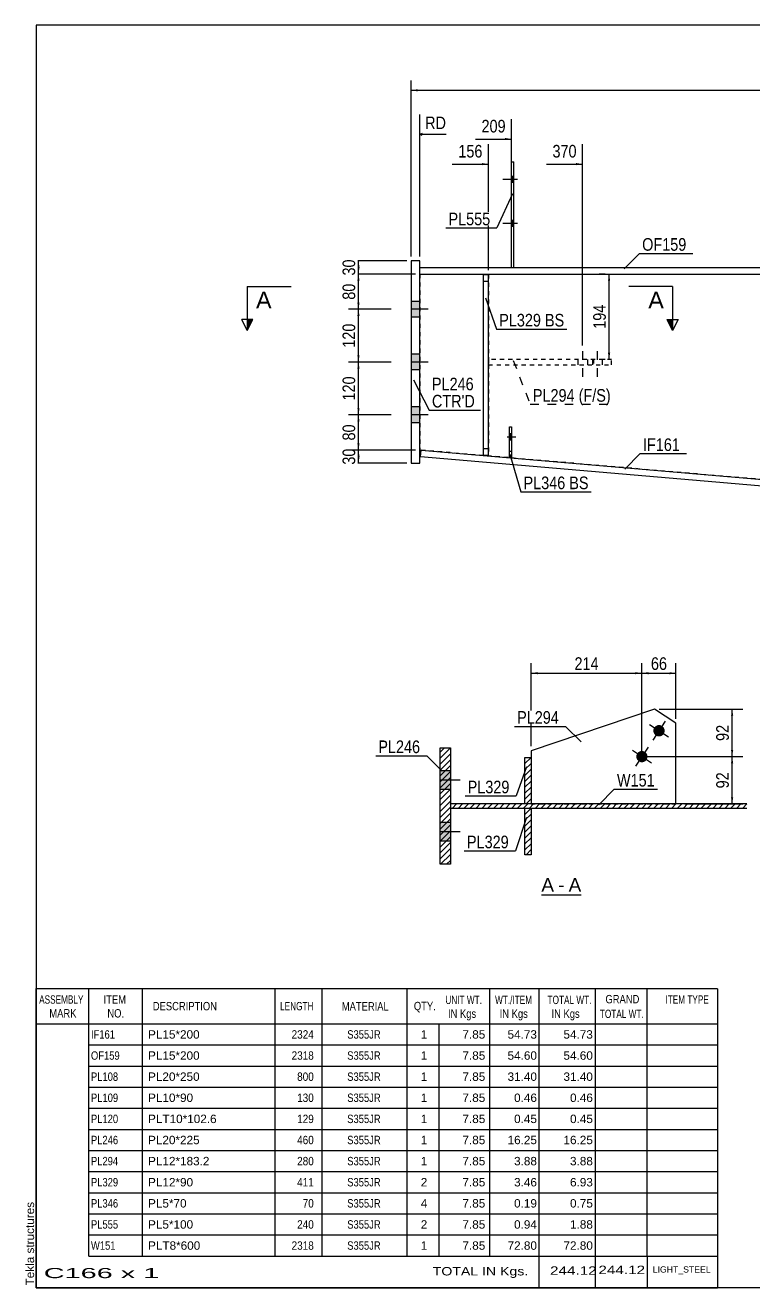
# Model space of a CAD drawing. Header units: millimetres. Extents: x -206 to 207, y -170 to 117.
# Drawn here: x -205.6 to -40, y -170.5 to 116.6 of the extents above; entities that cross this region are included whole.
import ezdxf

# ---------------------------------------------------------------- set-up
doc = ezdxf.new("R2010")
doc.units = ezdxf.units.MM
doc.linetypes.add('DXK_LINE_DOT1', pattern=[1.8814, 0.9407, -0.9407])
doc.linetypes.add('DXK_LINE_DOT2', pattern=[3.9198, 1.9599, -1.9599])
doc.styles.add('Arial', font='ARIAL.TTF', dxfattribs={"height": 0.2})
doc.styles.add('Arial Narrow', font='ARIALN.TTF', dxfattribs={"height": 0.2})

# ---------------------------------------------------------------- blocks, each defined once
blk = doc.blocks.new('Unknown-622305044-1209')
at = {"color": 5, "linetype": 'Continuous'}
for p, q in [((206.87, 116.57), (-203.13, 116.57)), ((-203.13, 116.57), (-203.13, -170.43)), ((206.87, -170.43), (206.87, 116.57)), ((-203.13, -170.43), (206.87, -170.43))]:
    blk.add_line(p, q, dxfattribs=at)
at = {"color": 174, "linetype": 'Continuous', "style": 'Arial'}
blk.add_text('Tekla structures', height=1.9102, rotation=90, dxfattribs=at).set_placement((-203.63, -169.93))
blk = doc.blocks.new('Unknown-622305044-12 - 1449')
at = {"color": 7, "linetype": 'Continuous'}
blk.add_line((-88.29, -81.13), (-79.26, -81.13), dxfattribs=at)
at = {"color": 0, "linetype": 'Continuous'}
blk.add_wipeout([(-85.45, -80.38), (-85.45, -77.18), (-88.29, -77.18), (-88.29, -80.38)], dxfattribs=at)
blk.add_wipeout([(-83.06, -80.38), (-83.06, -77.18), (-84.49, -77.18), (-84.49, -80.38)], dxfattribs=at)
at = {"color": 96, "linetype": 'Continuous', "style": 'Arial'}
blk.add_text('A', height=3.06, dxfattribs=at).set_placement((-88.29, -80.38))
at = {"color": 0, "linetype": 'Continuous'}
blk.add_wipeout([(-79.26, -80.38), (-79.26, -77.18), (-82.1, -77.18), (-82.1, -80.38)], dxfattribs=at)
at = {"color": 96, "linetype": 'Continuous', "style": 'Arial'}
for s, p in [('A', (-82.1, -80.38)), ('-', (-84.49, -80.38))]:
    blk.add_text(s, height=3.06, dxfattribs=at).set_placement(p)
blk = doc.blocks.new('Bolt-622305044-1621 - 1602')
at = {"color": 3, "linetype": 'DXK_LINE_DOT2'}
for p, q in [((-80.02, 40.6), (-80.02, 39.4)), ((-78.92, 42.5), (-78.92, 35.7)), ((-77.82, 40.6), (-77.82, 39.4)), ((-76.71, 40.6), (-76.71, 39.4)), ((-75.61, 42.5), (-75.61, 35.7)), ((-74.51, 40.6), (-74.51, 39.4))]:
    blk.add_line(p, q, dxfattribs=at)
blk = doc.blocks.new('Bolt-622305044-1623 - 1602')
at = {"linetype": 'Continuous'}
for points in [[(-117.92, 53.8), (-117.92, 50.2), (-115.92, 50.2), (-115.92, 53.8)], [(-117.92, 53.8), (-117.92, 50.2), (-115.92, 50.2), (-115.92, 53.8)], [(-117.92, 41.8), (-117.92, 38.2), (-115.92, 38.2), (-115.92, 41.8)], [(-117.92, 41.8), (-117.92, 38.2), (-115.92, 38.2), (-115.92, 41.8)], [(-117.92, 29.8), (-117.92, 26.2), (-115.92, 26.2), (-115.92, 29.8)], [(-117.92, 29.8), (-117.92, 26.2), (-115.92, 26.2), (-115.92, 29.8)]]:
    blk.add_hatch(color=3, dxfattribs=at).paths.add_polyline_path(points)
at = {"color": 3, "linetype": 'Continuous'}
for p, q in [((-115.92, 53.8), (-117.92, 53.8)), ((-115.92, 53.8), (-117.92, 53.8)), ((-114.02, 52), (-117.92, 52)), ((-114.02, 52), (-117.92, 52)), ((-115.92, 50.2), (-117.92, 50.2)), ((-115.92, 50.2), (-117.92, 50.2)), ((-115.92, 41.8), (-117.92, 41.8)), ((-115.92, 41.8), (-117.92, 41.8)), ((-114.02, 40), (-117.92, 40)), ((-114.02, 40), (-117.92, 40)), ((-115.92, 38.2), (-117.92, 38.2)), ((-115.92, 38.2), (-117.92, 38.2)), ((-115.92, 29.8), (-117.92, 29.8)), ((-115.92, 29.8), (-117.92, 29.8)), ((-114.02, 28), (-117.92, 28)), ((-114.02, 28), (-117.92, 28)), ((-115.92, 26.2), (-117.92, 26.2)), ((-115.92, 26.2), (-117.92, 26.2))]:
    blk.add_line(p, q, dxfattribs=at)
blk = doc.blocks.new('Part-622305044-1629 - 1602')
at = {"color": 7, "linetype": 'DXK_LINE_DOT1'}
for p, q in [((-115.92, 60), (115.92, 60)), ((-115.92, 60), (-115.92, 20)), ((115.92, 60), (115.92, 0)), ((115.92, 0), (-115.62, 19.97))]:
    blk.add_line(p, q, dxfattribs=at)
at = {"color": 2, "linetype": 'Continuous'}
blk.add_line((-115.92, 20), (-115.62, 19.97), dxfattribs=at)
blk = doc.blocks.new('Part-622305044-1695 - 1602')
at = {"color": 7, "linetype": 'DXK_LINE_DOT1'}
for p, q in [((-72.33, 40.6), (-100.32, 40.6)), ((-100.32, 40.6), (-100.32, 39.4)), ((-76.46, 40.6), (-76.46, 39.4)), ((-72.33, 39.4), (-72.33, 40.6)), ((-100.32, 39.4), (-72.33, 39.4))]:
    blk.add_line(p, q, dxfattribs=at)
blk = doc.blocks.new('Part-622305044-1717 - 1602')
at = {"color": 7, "linetype": 'DXK_LINE_DOT1'}
for p, q in [((-101.52, 59.9), (-101.52, 18.81)), ((-100.32, 59.9), (-101.52, 59.9)), ((-101.52, 58.4), (-100.32, 58.4)), ((-100.32, 59.9), (-100.32, 40.6)), ((-100.32, 39.4), (-100.32, 18.81)), ((-101.52, 20.31), (-100.32, 20.31)), ((-101.52, 18.81), (-100.32, 18.81))]:
    blk.add_line(p, q, dxfattribs=at)
blk = doc.blocks.new('Part-622305044-1739 - 1602')
at = {"color": 2, "linetype": 'Continuous'}
for p, q in [((-101.52, 59.9), (-101.52, 18.81)), ((-101.52, 59.9), (-100.32, 59.9)), ((-100.32, 18.81), (-100.32, 59.9)), ((-101.52, 18.81), (-100.32, 18.81))]:
    blk.add_line(p, q, dxfattribs=at)
blk = doc.blocks.new('Part-622305044-1797 - 1602')
at = {"color": 2, "linetype": 'Continuous'}
for p, q in [((-115.92, 63), (-117.92, 63)), ((-117.92, 63), (-117.92, 17)), ((-115.92, 17), (-115.92, 63)), ((-117.92, 17), (-115.92, 17))]:
    blk.add_line(p, q, dxfattribs=at)
blk = doc.blocks.new('Part-622305044-1889 - 1602')
at = {"color": 2, "linetype": 'Continuous'}
for p, q in [((-115.75, 18.48), (-115.62, 19.97)), ((115.79, -1.49), (-115.75, 18.48)), ((-115.62, 19.97), (115.92, 0)), ((115.92, 0), (115.79, -1.49))]:
    blk.add_line(p, q, dxfattribs=at)
blk = doc.blocks.new('Part-622305044-1894 - 1602')
at = {"color": 2, "linetype": 'Continuous'}
for p, q in [((-115.92, 61.5), (115.92, 61.5)), ((-115.92, 60), (115.92, 60))]:
    blk.add_line(p, q, dxfattribs=at)
at = {"color": 7, "linetype": 'DXK_LINE_DOT1'}
for p, q in [((-115.92, 60), (-115.92, 61.5)), ((115.92, 60), (115.92, 61.5))]:
    blk.add_line(p, q, dxfattribs=at)
blk = doc.blocks.new('Part-622305044-2997 - 1602')
at = {"color": 2, "linetype": 'Continuous'}
for p, q in [((-95.06, 61.5), (-95.06, 85.5)), ((-95.06, 85.5), (-94.56, 85.5)), ((-94.56, 61.5), (-94.56, 85.5))]:
    blk.add_line(p, q, dxfattribs=at)
at = {"color": 7, "linetype": 'DXK_LINE_DOT1'}
blk.add_line((-95.06, 61.5), (-94.56, 61.5), dxfattribs=at)
blk = doc.blocks.new('Part-622305044-2998 - 1602')
at = {"color": 7, "linetype": 'DXK_LINE_DOT1'}
for p, q in [((-95.56, 18.25), (-95.56, 25.25)), ((-95.56, 25.25), (-95.06, 25.25)), ((-95.06, 25.25), (-95.06, 18.25)), ((-95.56, 19.75), (-95.06, 19.75)), ((-95.06, 18.25), (-95.56, 18.25))]:
    blk.add_line(p, q, dxfattribs=at)
blk = doc.blocks.new('Part-622305044-3001 - 1602')
at = {"color": 2, "linetype": 'Continuous'}
for p, q in [((-95.56, 18.25), (-95.56, 25.25)), ((-95.56, 25.25), (-95.06, 25.25)), ((-95.06, 25.25), (-95.06, 18.25)), ((-95.06, 18.25), (-95.56, 18.25))]:
    blk.add_line(p, q, dxfattribs=at)
blk = doc.blocks.new('Bolt-622305044-3011 - 1602')
at = {"linetype": 'Continuous'}
for points in [[(-94.56, 80.8), (-94.56, 82.2), (-95.06, 82.2), (-95.06, 80.8)], [(-94.56, 80.8), (-94.56, 82.2), (-95.06, 82.2), (-95.06, 80.8)], [(-94.56, 70.8), (-94.56, 72.2), (-95.06, 72.2), (-95.06, 70.8)], [(-94.56, 70.8), (-94.56, 72.2), (-95.06, 72.2), (-95.06, 70.8)]]:
    blk.add_hatch(color=3, dxfattribs=at).paths.add_polyline_path(points)
at = {"color": 3, "linetype": 'Continuous'}
for p, q in [((-93.76, 81.5), (-97.06, 81.5)), ((-93.76, 81.5), (-97.06, 81.5)), ((-94.56, 82.2), (-95.06, 82.2)), ((-94.56, 82.2), (-95.06, 82.2)), ((-94.56, 80.8), (-95.06, 80.8)), ((-94.56, 80.8), (-95.06, 80.8)), ((-94.56, 72.2), (-95.06, 72.2)), ((-94.56, 72.2), (-95.06, 72.2)), ((-93.76, 71.5), (-97.06, 71.5)), ((-93.76, 71.5), (-97.06, 71.5)), ((-94.56, 70.8), (-95.06, 70.8)), ((-94.56, 70.8), (-95.06, 70.8))]:
    blk.add_line(p, q, dxfattribs=at)
blk = doc.blocks.new('Bolt-622305044-3012 - 1602')
at = {"color": 3, "linetype": 'DXK_LINE_DOT2'}
for p, q in [((-95.06, 23.65), (-95.56, 23.65)), ((-94.11, 22.95), (-97.41, 22.95)), ((-95.06, 22.25), (-95.56, 22.25))]:
    blk.add_line(p, q, dxfattribs=at)
blk = doc.blocks.new('Bolt-622305044-3015 - 1602')
at = {"linetype": 'Continuous'}
blk.add_hatch(color=3, dxfattribs=at).paths.add_polyline_path([(-95.06, 22.25), (-95.06, 23.65), (-95.56, 23.65), (-95.56, 22.25)])
at = {"color": 3, "linetype": 'Continuous'}
for p, q in [((-95.06, 23.65), (-95.56, 23.65)), ((-94.26, 22.95), (-95.56, 22.95)), ((-95.06, 22.25), (-95.56, 22.25))]:
    blk.add_line(p, q, dxfattribs=at)
blk = doc.blocks.new('Part-622305044-1477 - 1449')
at = {"linetype": 'Continuous'}
h = blk.add_hatch(dxfattribs=at)
h.set_pattern_fill('', scale=0.3, style=0, pattern_type=0)
h.set_pattern_definition([(45, (-108.9806, -47.7091), (-0.67352, 0.67352), [])])
h.paths.add_polyline_path([(-108.98, -74.18), (-108.98, -47.71), (-111.33, -47.71), (-111.33, -74.18)])
at = {"color": 2, "linetype": 'Continuous'}
for p, q in [((-111.33, -74.18), (-111.33, -47.71)), ((-111.33, -47.71), (-108.98, -47.71)), ((-108.98, -47.71), (-108.98, -74.18)), ((-108.98, -74.18), (-111.33, -74.18))]:
    blk.add_line(p, q, dxfattribs=at)
blk = doc.blocks.new('Bolt-622305044-1504 - 1449')
at = {"linetype": 'Continuous'}
for points in [[(-60.48, -44.53, -1), (-62.64, -43.1, -1)], [(-64.37, -50.41, -1), (-66.53, -48.99, -1)]]:
    blk.add_hatch(color=3, dxfattribs=at).paths.add_polyline_path(points)
at = {"color": 3, "linetype": 'Continuous'}
for p, q in [((-63.72, -42.39), (-59.4, -45.24)), ((-60.13, -41.65), (-62.99, -45.97)), ((-67.61, -48.27), (-63.29, -51.13)), ((-64.03, -47.54), (-66.88, -51.86))]:
    blk.add_line(p, q, dxfattribs=at)
blk = doc.blocks.new('Part-622305044-1500 - 1449')
at = {"linetype": 'Continuous'}
h = blk.add_hatch(dxfattribs=at)
h.set_pattern_fill('', scale=0.3, style=0, pattern_type=0)
h.set_pattern_definition([(45, (-90.6276, -61.415), (-0.67352, 0.67352), [])])
h.paths.add_polyline_path([(-90.63, -72), (-90.63, -61.41), (-92.04, -61.41), (-92.04, -72)])
at = {"color": 2, "linetype": 'Continuous'}
for p, q in [((-92.04, -72), (-92.04, -61.41)), ((-92.04, -61.41), (-90.63, -61.41)), ((-90.63, -61.41), (-90.63, -72)), ((-90.63, -72), (-92.04, -72))]:
    blk.add_line(p, q, dxfattribs=at)
blk = doc.blocks.new('Bolt-622305044-1506 - 1449')
at = {"linetype": 'Continuous'}
for points in [[(-111.33, -52.94), (-111.33, -57.18), (-108.98, -57.18), (-108.98, -52.94)], [(-111.33, -64.71), (-111.33, -68.94), (-108.98, -68.94), (-108.98, -64.71)]]:
    blk.add_hatch(color=3, dxfattribs=at).paths.add_polyline_path(points)
at = {"color": 3, "linetype": 'Continuous'}
for p, q in [((-108.98, -52.94), (-111.33, -52.94)), ((-106.75, -55.06), (-111.33, -55.06)), ((-108.98, -57.18), (-111.33, -57.18)), ((-108.98, -64.71), (-111.33, -64.71)), ((-106.75, -66.83), (-111.33, -66.83)), ((-108.98, -68.94), (-111.33, -68.94))]:
    blk.add_line(p, q, dxfattribs=at)
blk = doc.blocks.new('Part-622305044-1523 - 1449')
at = {"linetype": 'Continuous'}
h = blk.add_hatch(dxfattribs=at)
h.set_pattern_fill('', scale=0.3, style=0, pattern_type=0)
h.set_pattern_definition([(45, (-41.581, -60.4738), (-0.673519, 0.673519), [])])
h.paths.add_polyline_path([(-41.58, -61.41), (-41.58, -60.47), (-108.98, -60.47), (-108.98, -61.41)])
at = {"color": 2, "linetype": 'Continuous'}
for p, q in [((-41.58, -60.47), (-108.98, -60.47)), ((-108.98, -60.47), (-108.98, -61.41)), ((-108.98, -61.41), (-41.58, -61.41))]:
    blk.add_line(p, q, dxfattribs=at)
blk = doc.blocks.new('Part-622305044-1547 - 1449')
at = {"color": 2, "linetype": 'Continuous'}
for p, q in [((-62.56, -38.92), (-90.63, -48.36)), ((-57.7, -42.13), (-62.56, -38.92)), ((-57.7, -60.47), (-57.7, -42.13)), ((-90.63, -48.36), (-90.63, -49.89))]:
    blk.add_line(p, q, dxfattribs=at)
at = {"color": 7, "linetype": 'DXK_LINE_DOT1'}
for p, q in [((-90.63, -49.89), (-90.63, -60.47)), ((-90.63, -60.47), (-57.7, -60.47))]:
    blk.add_line(p, q, dxfattribs=at)
blk = doc.blocks.new('Part-622305044-1552 - 1449')
at = {"linetype": 'Continuous'}
h = blk.add_hatch(dxfattribs=at)
h.set_pattern_fill('', scale=0.3, style=0, pattern_type=0)
h.set_pattern_definition([(45, (-90.6276, -49.8855), (-0.67352, 0.67352), [])])
h.paths.add_polyline_path([(-90.63, -60.47), (-90.63, -49.89), (-92.04, -49.89), (-92.04, -60.47)])
at = {"color": 2, "linetype": 'Continuous'}
for p, q in [((-92.04, -60.47), (-92.04, -49.89)), ((-92.04, -49.89), (-90.63, -49.89)), ((-90.63, -49.89), (-90.63, -60.47)), ((-90.63, -60.47), (-92.04, -60.47))]:
    blk.add_line(p, q, dxfattribs=at)
blk = doc.blocks.new('StraightDimension-622305044-1990 - 1602')
at = {"linetype": 'Continuous'}
for points in [[(-130.14, 58.5), (-129.89, 60), (-129.64, 58.5)], [(-129.64, 53.5), (-129.89, 52), (-130.14, 53.5)]]:
    blk.add_hatch(color=7, dxfattribs=at).paths.add_polyline_path(points)
at = {"color": 7, "linetype": 'Continuous'}
for p, q in [((-116.92, 60), (-132.14, 60)), ((-129.89, 52), (-129.89, 60)), ((-122.42, 52), (-132.14, 52))]:
    blk.add_line(p, q, dxfattribs=at)
at = {"color": 0}
blk.add_wipeout([(-130.04, 58.43), (-134.24, 58.43), (-134.24, 53.57), (-130.04, 53.57)], dxfattribs=at)
at = {"color": 3, "style": 'Arial Narrow'}
blk.add_text('80', height=2.863, rotation=90.0002, dxfattribs=at).set_placement((-130.64, 54.17))
blk = doc.blocks.new('StraightDimension-622305044-2840 - 1602')
at = {"linetype": 'Continuous'}
for points in [[(-130.14, 38.5), (-129.89, 40), (-129.64, 38.5)], [(-129.64, 29.5), (-129.89, 28), (-130.14, 29.5)]]:
    blk.add_hatch(color=7, dxfattribs=at).paths.add_polyline_path(points)
at = {"color": 7, "linetype": 'Continuous'}
for p, q in [((-122.42, 40), (-132.14, 40)), ((-129.89, 28), (-129.89, 40)), ((-122.42, 28), (-132.14, 28))]:
    blk.add_line(p, q, dxfattribs=at)
at = {"color": 0}
blk.add_wipeout([(-130.04, 37.34), (-134.24, 37.34), (-134.24, 30.66), (-130.04, 30.66)], dxfattribs=at)
at = {"color": 3, "style": 'Arial Narrow'}
blk.add_text('120', height=2.863, rotation=90.0002, dxfattribs=at).set_placement((-130.64, 31.26))
blk = doc.blocks.new('StraightDimension-622305044-2842 - 1602')
at = {"linetype": 'Continuous'}
for points in [[(-130.14, 50.5), (-129.89, 52), (-129.64, 50.5)], [(-129.64, 41.5), (-129.89, 40), (-130.14, 41.5)]]:
    blk.add_hatch(color=7, dxfattribs=at).paths.add_polyline_path(points)
at = {"color": 7, "linetype": 'Continuous'}
for p, q in [((-122.42, 52), (-132.14, 52)), ((-129.89, 40), (-129.89, 52)), ((-122.42, 40), (-132.14, 40))]:
    blk.add_line(p, q, dxfattribs=at)
at = {"color": 0}
blk.add_wipeout([(-130.04, 49.34), (-134.24, 49.34), (-134.24, 42.66), (-130.04, 42.66)], dxfattribs=at)
at = {"color": 3, "style": 'Arial Narrow'}
blk.add_text('120', height=2.863, rotation=90.0002, dxfattribs=at).set_placement((-130.64, 43.26))
blk = doc.blocks.new('StraightDimension-622305044-2008 - 1602')
at = {"linetype": 'Continuous'}
for points in [[(-130.14, 18.5), (-129.89, 20), (-129.64, 18.5)], [(-129.64, 18.5), (-129.89, 17), (-130.14, 18.5)]]:
    blk.add_hatch(color=7, dxfattribs=at).paths.add_polyline_path(points)
at = {"color": 7, "linetype": 'Continuous'}
for p, q in [((-116.92, 20), (-132.14, 20)), ((-129.89, 17), (-129.89, 20)), ((-118.92, 17), (-132.14, 17))]:
    blk.add_line(p, q, dxfattribs=at)
at = {"color": 0}
blk.add_wipeout([(-130.04, 20.93), (-134.24, 20.93), (-134.24, 16.07), (-130.04, 16.07)], dxfattribs=at)
at = {"color": 3, "style": 'Arial Narrow'}
blk.add_text('30', height=2.863, rotation=90.0002, dxfattribs=at).set_placement((-130.64, 16.67))
blk = doc.blocks.new('StraightDimension-622305044-1901 - 1602')
at = {"linetype": 'Continuous'}
for points in [[(-73.16, 58.5), (-72.91, 60), (-72.66, 58.5)], [(-72.66, 42.1), (-72.91, 40.6), (-73.16, 42.1)]]:
    blk.add_hatch(color=7, dxfattribs=at).paths.add_polyline_path(points)
at = {"color": 7, "linetype": 'Continuous'}
for p, q in [((-73.81, 60), (-75.16, 60)), ((-72.91, 40.6), (-72.91, 60)), ((-73.81, 40.6), (-75.16, 40.6))]:
    blk.add_line(p, q, dxfattribs=at)
at = {"color": 0}
blk.add_wipeout([(-73.06, 53.64), (-77.26, 53.64), (-77.26, 46.96), (-73.06, 46.96)], dxfattribs=at)
at = {"color": 3, "style": 'Arial Narrow'}
blk.add_text('194', height=2.863, rotation=90.0002, dxfattribs=at).set_placement((-73.66, 47.56))
blk = doc.blocks.new('StraightDimension-622305044-1999 - 1602')
at = {"linetype": 'Continuous'}
for points in [[(-130.14, 26.5), (-129.89, 28), (-129.64, 26.5)], [(-129.64, 21.5), (-129.89, 20), (-130.14, 21.5)]]:
    blk.add_hatch(color=7, dxfattribs=at).paths.add_polyline_path(points)
at = {"color": 7, "linetype": 'Continuous'}
for p, q in [((-122.42, 28), (-132.14, 28)), ((-129.89, 20), (-129.89, 28)), ((-116.92, 20), (-132.14, 20))]:
    blk.add_line(p, q, dxfattribs=at)
at = {"color": 0}
blk.add_wipeout([(-130.04, 26.43), (-134.24, 26.43), (-134.24, 21.57), (-130.04, 21.57)], dxfattribs=at)
at = {"color": 3, "style": 'Arial Narrow'}
blk.add_text('80', height=2.863, rotation=90.0002, dxfattribs=at).set_placement((-130.64, 22.17))
blk = doc.blocks.new('StraightDimension-622305044-1980 - 1602')
at = {"linetype": 'Continuous'}
for points in [[(-130.14, 61.5), (-129.89, 63), (-129.64, 61.5)], [(-129.64, 61.5), (-129.89, 60), (-130.14, 61.5)]]:
    blk.add_hatch(color=7, dxfattribs=at).paths.add_polyline_path(points)
at = {"color": 7, "linetype": 'Continuous'}
for p, q in [((-118.92, 63), (-132.14, 63)), ((-129.89, 60), (-129.89, 63)), ((-116.92, 60), (-132.14, 60))]:
    blk.add_line(p, q, dxfattribs=at)
at = {"color": 0}
blk.add_wipeout([(-130.04, 63.93), (-134.24, 63.93), (-134.24, 59.07), (-130.04, 59.07)], dxfattribs=at)
at = {"color": 3, "style": 'Arial Narrow'}
blk.add_text('30', height=2.863, rotation=90.0002, dxfattribs=at).set_placement((-130.64, 59.67))
blk = doc.blocks.new('StraightDimension-622305044-1971 - 1602')
at = {"linetype": 'Continuous'}
for points in [[(-116.42, 101.53), (-117.92, 101.78), (-116.42, 102.03)], [(116.42, 102.03), (117.92, 101.78), (116.42, 101.53)]]:
    blk.add_hatch(color=7, dxfattribs=at).paths.add_polyline_path(points)
at = {"color": 7, "linetype": 'Continuous'}
for p, q in [((-117.92, 64), (-117.92, 104.03)), ((117.92, 71), (117.92, 104.03)), ((-117.92, 101.78), (117.92, 101.78))]:
    blk.add_line(p, q, dxfattribs=at)
at = {"color": 0}
blk.add_wipeout([(4.26, 101.93), (4.26, 106.13), (-4.26, 106.13), (-4.26, 101.93)], dxfattribs=at)
at = {"color": 3, "style": 'Arial Narrow'}
blk.add_text('2358', height=2.863, dxfattribs=at).set_placement((-3.66, 102.53))
blk = doc.blocks.new('StraightDimension-622305044-3576 - 1602')
at = {"linetype": 'Continuous'}
blk.add_hatch(color=7, dxfattribs=at).paths.add_polyline_path([(-80.42, 85.25), (-78.92, 85), (-80.42, 84.75)])
at = {"color": 7, "linetype": 'Continuous'}
for p, q in [((-78.92, 43.75), (-78.92, 89.5)), ((-87.15, 85), (-78.92, 85))]:
    blk.add_line(p, q, dxfattribs=at)
at = {"color": 0}
blk.add_wipeout([(-79.69, 85.9), (-79.69, 90.1), (-86.38, 90.1), (-86.38, 85.9)], dxfattribs=at)
at = {"color": 3, "style": 'Arial Narrow'}
blk.add_text('370', height=2.863, dxfattribs=at).set_placement((-85.78, 86.5))
blk = doc.blocks.new('StraightDimension-622305044-3577 - 1602')
at = {"linetype": 'Continuous'}
blk.add_hatch(color=7, dxfattribs=at).paths.add_polyline_path([(-96.56, 90.95), (-95.06, 90.7), (-96.56, 90.45)])
at = {"color": 7, "linetype": 'Continuous'}
for p, q in [((-95.06, 69.77), (-95.06, 95.2)), ((-103.29, 90.7), (-95.06, 90.7))]:
    blk.add_line(p, q, dxfattribs=at)
at = {"color": 0}
blk.add_wipeout([(-95.83, 91.6), (-95.83, 95.8), (-102.51, 95.8), (-102.51, 91.6)], dxfattribs=at)
at = {"color": 3, "style": 'Arial Narrow'}
blk.add_text('209', height=2.863, dxfattribs=at).set_placement((-101.91, 92.2))
blk = doc.blocks.new('StraightDimension-622305044-3578 - 1602')
at = {"linetype": 'Continuous'}
blk.add_hatch(color=7, dxfattribs=at).paths.add_polyline_path([(-101.82, 85.25), (-100.32, 85), (-101.82, 84.75)])
at = {"color": 7, "linetype": 'Continuous'}
for p, q in [((-100.32, 60.9), (-100.32, 89.5)), ((-108.55, 85), (-100.32, 85))]:
    blk.add_line(p, q, dxfattribs=at)
at = {"color": 0, "linetype": 'Continuous'}
blk.add_wipeout([(-109.38, 92.35), (-109.38, 96.55), (-115.33, 96.55), (-115.33, 92.35)], dxfattribs=at)
at = {"color": 7, "linetype": 'Continuous'}
for p, q in [((-115.92, 64), (-115.92, 96.25)), ((-115.42, 92), (-115.92, 91.75)), ((-115.42, 91.5), (-115.92, 91.75)), ((-109.98, 91.75), (-115.92, 91.75))]:
    blk.add_line(p, q, dxfattribs=at)
at = {"color": 3, "linetype": 'Continuous', "style": 'Arial Narrow'}
blk.add_text('RD', height=2.863, dxfattribs=at).set_placement((-114.73, 92.95))
at = {"color": 0}
blk.add_wipeout([(-101.09, 85.9), (-101.09, 90.1), (-107.78, 90.1), (-107.78, 85.9)], dxfattribs=at)
at = {"color": 3, "style": 'Arial Narrow'}
blk.add_text('156', height=2.863, dxfattribs=at).set_placement((-107.18, 86.5))
blk = doc.blocks.new('StraightDimension-622305044-1554 - 1449')
at = {"linetype": 'Continuous'}
for points in [[(-45.19, -51.2), (-44.94, -49.7), (-44.69, -51.2)], [(-44.69, -58.97), (-44.94, -60.47), (-45.19, -58.97)]]:
    blk.add_hatch(color=7, dxfattribs=at).paths.add_polyline_path(points)
at = {"color": 7, "linetype": 'Continuous'}
for p, q in [((-64.45, -49.7), (-42.54, -49.7)), ((-44.94, -60.47), (-44.94, -49.7)), ((-55.67, -60.47), (-42.54, -60.47))]:
    blk.add_line(p, q, dxfattribs=at)
at = {"color": 0}
blk.add_wipeout([(-45.09, -52.66), (-49.29, -52.66), (-49.29, -57.52), (-45.09, -57.52)], dxfattribs=at)
at = {"color": 3, "style": 'Arial Narrow'}
blk.add_text('92', height=2.863, rotation=90.0002, dxfattribs=at).set_placement((-45.69, -56.92))
blk = doc.blocks.new('StraightDimension-622305044-1562 - 1449')
at = {"linetype": 'Continuous'}
for points in [[(-45.19, -40.42), (-44.94, -38.92), (-44.69, -40.42)], [(-44.69, -48.2), (-44.94, -49.7), (-45.19, -48.2)]]:
    blk.add_hatch(color=7, dxfattribs=at).paths.add_polyline_path(points)
at = {"color": 7, "linetype": 'Continuous'}
for p, q in [((-61.56, -38.92), (-42.54, -38.92)), ((-44.94, -49.7), (-44.94, -38.92)), ((-64.45, -49.7), (-42.54, -49.7))]:
    blk.add_line(p, q, dxfattribs=at)
at = {"color": 0}
blk.add_wipeout([(-45.09, -41.88), (-49.29, -41.88), (-49.29, -46.74), (-45.09, -46.74)], dxfattribs=at)
at = {"color": 3, "style": 'Arial Narrow'}
blk.add_text('92', height=2.863, rotation=90.0002, dxfattribs=at).set_placement((-45.69, -46.14))
blk = doc.blocks.new('StraightDimension-622305044-2651 - 1449')
at = {"linetype": 'Continuous'}
for points in [[(-63.95, -30.99), (-65.45, -30.74), (-63.95, -30.49)], [(-59.2, -30.49), (-57.7, -30.74), (-59.2, -30.99)]]:
    blk.add_hatch(color=7, dxfattribs=at).paths.add_polyline_path(points)
at = {"color": 7, "linetype": 'Continuous'}
for p, q in [((-65.45, -48.7), (-65.45, -28.49)), ((-57.7, -41.13), (-57.7, -28.49)), ((-65.45, -30.74), (-57.7, -30.74))]:
    blk.add_line(p, q, dxfattribs=at)
at = {"color": 0}
blk.add_wipeout([(-59.15, -30.59), (-59.15, -26.39), (-64, -26.39), (-64, -30.59)], dxfattribs=at)
at = {"color": 3, "style": 'Arial Narrow'}
blk.add_text('66', height=2.863, dxfattribs=at).set_placement((-63.4, -29.99))
blk = doc.blocks.new('StraightDimension-622305044-2652 - 1449')
at = {"linetype": 'Continuous'}
for points in [[(-89.13, -30.99), (-90.63, -30.74), (-89.13, -30.49)], [(-66.95, -30.49), (-65.45, -30.74), (-66.95, -30.99)]]:
    blk.add_hatch(color=7, dxfattribs=at).paths.add_polyline_path(points)
at = {"color": 7, "linetype": 'Continuous'}
for p, q in [((-90.63, -47.36), (-90.63, -28.49)), ((-65.45, -48.7), (-65.45, -28.49)), ((-90.63, -30.74), (-65.45, -30.74))]:
    blk.add_line(p, q, dxfattribs=at)
at = {"color": 0}
blk.add_wipeout([(-74.7, -30.59), (-74.7, -26.39), (-81.38, -26.39), (-81.38, -30.59)], dxfattribs=at)
at = {"color": 3, "style": 'Arial Narrow'}
blk.add_text('214', height=2.863, dxfattribs=at).set_placement((-80.78, -29.99))
blk = doc.blocks.new('CBS_BOM-622305044-3658')
at = {"color": 7, "linetype": 'Continuous'}
for p, q in [((-203.16, -110.46), (-203.16, -102.46)), ((-203.16, -102.46), (-48.24, -102.46)), ((-191.16, -110.46), (-191.16, -102.46)), ((-178.97, -110.46), (-178.97, -102.46)), ((-148.8, -110.46), (-148.8, -102.46)), ((-138.13, -110.46), (-138.13, -102.46)), ((-118.81, -110.46), (-118.81, -102.46)), ((-100.01, -110.46), (-100.01, -102.46)), ((-88.8, -110.46), (-88.8, -102.46)), ((-76.01, -110.46), (-76.01, -102.46)), ((-64.26, -110.46), (-64.26, -102.46)), ((-48.24, -102.47), (-48.24, -110.45)), ((-203.16, -110.46), (-48.24, -110.46)), ((-203.16, -115.26), (-203.16, -110.46)), ((-191.16, -115.26), (-191.16, -110.46)), ((-178.97, -115.26), (-178.97, -110.46)), ((-148.8, -115.26), (-148.8, -110.46)), ((-138.13, -115.26), (-138.13, -110.46)), ((-118.81, -115.26), (-118.81, -110.46)), ((-111.54, -115.26), (-111.54, -110.46)), ((-100.01, -115.26), (-100.01, -110.46)), ((-88.8, -115.26), (-88.8, -110.46)), ((-76.01, -115.26), (-76.01, -110.46)), ((-64.24, -115.26), (-64.24, -110.46)), ((-48.24, -110.46), (-48.24, -115.26)), ((-203.16, -120.06), (-203.16, -115.26)), ((-191.16, -115.26), (-48.24, -115.26)), ((-191.16, -120.06), (-191.16, -115.26)), ((-178.97, -120.06), (-178.97, -115.26)), ((-148.8, -120.06), (-148.8, -115.26)), ((-138.13, -120.06), (-138.13, -115.26)), ((-118.81, -120.06), (-118.81, -115.26)), ((-111.54, -120.06), (-111.54, -115.26)), ((-100.01, -120.06), (-100.01, -115.26)), ((-88.8, -120.06), (-88.8, -115.26)), ((-76.01, -120.06), (-76.01, -115.26)), ((-64.24, -120.06), (-64.24, -115.26)), ((-48.24, -115.26), (-48.24, -120.06)), ((-203.16, -124.86), (-203.16, -120.06)), ((-191.16, -120.06), (-48.24, -120.06)), ((-191.16, -124.86), (-191.16, -120.06)), ((-178.97, -124.86), (-178.97, -120.06)), ((-148.8, -124.86), (-148.8, -120.06)), ((-138.13, -124.86), (-138.13, -120.06)), ((-118.81, -124.86), (-118.81, -120.06)), ((-111.54, -124.86), (-111.54, -120.06)), ((-100.01, -124.86), (-100.01, -120.06)), ((-88.8, -124.86), (-88.8, -120.06)), ((-76.01, -124.86), (-76.01, -120.06)), ((-64.24, -124.86), (-64.24, -120.06)), ((-48.24, -120.06), (-48.24, -124.86)), ((-203.16, -129.66), (-203.16, -124.86)), ((-191.16, -124.86), (-48.24, -124.86)), ((-191.16, -129.66), (-191.16, -124.86)), ((-178.97, -129.66), (-178.97, -124.86)), ((-148.8, -129.66), (-148.8, -124.86)), ((-138.13, -129.66), (-138.13, -124.86)), ((-118.81, -129.66), (-118.81, -124.86)), ((-111.54, -129.66), (-111.54, -124.86)), ((-100.01, -129.66), (-100.01, -124.86)), ((-88.8, -129.66), (-88.8, -124.86)), ((-76.01, -129.66), (-76.01, -124.86)), ((-64.24, -129.66), (-64.24, -124.86)), ((-48.24, -124.86), (-48.24, -129.66)), ((-203.16, -134.46), (-203.16, -129.66)), ((-191.16, -129.66), (-48.24, -129.66)), ((-191.16, -134.46), (-191.16, -129.66)), ((-178.97, -134.46), (-178.97, -129.66)), ((-148.8, -134.46), (-148.8, -129.66)), ((-138.13, -134.46), (-138.13, -129.66)), ((-118.81, -134.46), (-118.81, -129.66)), ((-111.54, -134.46), (-111.54, -129.66)), ((-100.01, -134.46), (-100.01, -129.66)), ((-88.8, -134.46), (-88.8, -129.66)), ((-76.01, -134.46), (-76.01, -129.66)), ((-64.24, -134.46), (-64.24, -129.66)), ((-48.24, -129.66), (-48.24, -134.46)), ((-203.16, -139.26), (-203.16, -134.46)), ((-191.16, -134.46), (-48.24, -134.46)), ((-191.16, -139.26), (-191.16, -134.46)), ((-178.97, -139.26), (-178.97, -134.46)), ((-148.8, -139.26), (-148.8, -134.46)), ((-138.13, -139.26), (-138.13, -134.46)), ((-118.81, -139.26), (-118.81, -134.46)), ((-111.54, -139.26), (-111.54, -134.46)), ((-100.01, -139.26), (-100.01, -134.46)), ((-88.8, -139.26), (-88.8, -134.46)), ((-76.01, -139.26), (-76.01, -134.46)), ((-64.24, -139.26), (-64.24, -134.46)), ((-48.24, -134.46), (-48.24, -139.26)), ((-203.16, -144.06), (-203.16, -139.26)), ((-191.16, -139.26), (-48.24, -139.26)), ((-191.16, -144.06), (-191.16, -139.26)), ((-178.97, -144.06), (-178.97, -139.26)), ((-148.8, -144.06), (-148.8, -139.26)), ((-138.13, -144.06), (-138.13, -139.26)), ((-118.81, -144.06), (-118.81, -139.26)), ((-111.54, -144.06), (-111.54, -139.26)), ((-100.01, -144.06), (-100.01, -139.26)), ((-88.8, -144.06), (-88.8, -139.26)), ((-76.01, -144.06), (-76.01, -139.26)), ((-64.24, -144.06), (-64.24, -139.26)), ((-48.24, -139.26), (-48.24, -144.06)), ((-203.16, -148.86), (-203.16, -144.06)), ((-191.16, -144.06), (-48.24, -144.06)), ((-191.16, -148.86), (-191.16, -144.06)), ((-178.97, -148.86), (-178.97, -144.06)), ((-148.8, -148.86), (-148.8, -144.06)), ((-138.13, -148.86), (-138.13, -144.06)), ((-118.81, -148.86), (-118.81, -144.06)), ((-111.54, -148.86), (-111.54, -144.06)), ((-100.01, -148.86), (-100.01, -144.06)), ((-88.8, -148.86), (-88.8, -144.06)), ((-76.01, -148.86), (-76.01, -144.06)), ((-64.24, -148.86), (-64.24, -144.06)), ((-48.24, -144.06), (-48.24, -148.86)), ((-203.16, -153.66), (-203.16, -148.86)), ((-191.16, -148.86), (-48.24, -148.86)), ((-191.16, -153.66), (-191.16, -148.86)), ((-178.97, -153.66), (-178.97, -148.86)), ((-148.8, -153.66), (-148.8, -148.86)), ((-138.13, -153.66), (-138.13, -148.86)), ((-118.81, -153.66), (-118.81, -148.86)), ((-111.54, -153.66), (-111.54, -148.86)), ((-100.01, -153.66), (-100.01, -148.86)), ((-88.8, -153.66), (-88.8, -148.86)), ((-76.01, -153.66), (-76.01, -148.86)), ((-64.24, -153.66), (-64.24, -148.86)), ((-48.24, -148.86), (-48.24, -153.66)), ((-203.16, -158.46), (-203.16, -153.66)), ((-191.16, -153.66), (-48.24, -153.66)), ((-191.16, -158.46), (-191.16, -153.66)), ((-178.97, -158.46), (-178.97, -153.66)), ((-148.8, -158.46), (-148.8, -153.66)), ((-138.13, -158.46), (-138.13, -153.66)), ((-118.81, -158.46), (-118.81, -153.66)), ((-111.54, -158.46), (-111.54, -153.66)), ((-100.01, -158.46), (-100.01, -153.66)), ((-88.8, -158.46), (-88.8, -153.66)), ((-76.01, -158.46), (-76.01, -153.66)), ((-64.24, -158.46), (-64.24, -153.66)), ((-48.24, -153.66), (-48.24, -158.46)), ((-203.16, -163.26), (-203.16, -158.46)), ((-191.16, -158.46), (-48.24, -158.46)), ((-191.16, -163.26), (-191.16, -158.46)), ((-178.97, -163.26), (-178.97, -158.46)), ((-148.8, -163.26), (-148.8, -158.46)), ((-138.13, -163.26), (-138.13, -158.46)), ((-118.81, -163.26), (-118.81, -158.46)), ((-111.54, -163.26), (-111.54, -158.46)), ((-100.01, -163.26), (-100.01, -158.46)), ((-88.8, -163.26), (-88.8, -158.46)), ((-76.01, -163.26), (-76.01, -158.46)), ((-64.24, -163.26), (-64.24, -158.46)), ((-48.24, -158.46), (-48.24, -163.26)), ((-203.16, -170.46), (-203.16, -163.28)), ((-191.16, -163.26), (-48.24, -163.26)), ((-88.8, -170.46), (-88.8, -163.28)), ((-76.01, -170.46), (-76.01, -163.28)), ((-64.2, -170.46), (-64.2, -163.28)), ((-48.24, -163.26), (-48.24, -170.46)), ((-203.16, -170.46), (-48.24, -170.46))]:
    blk.add_line(p, q, dxfattribs=at)
at = {"color": 3, "linetype": 'Continuous', "style": 'Arial'}
for s, height, width, p in [('ASSEMBLY', 1.91, 0.7, (-202.48, -105.88)), ('ITEM', 1.91, 0.8, (-187.83, -105.88)), ('DESCRIPTION', 1.9102, 0.8, (-176.64, -107.39)), ('LENGTH', 1.91, 0.7, (-147.7, -107.39)), ('MATERIAL', 1.91, 0.8, (-133.68, -107.44)), ('QTY.', 1.91, 0.8, (-117.29, -107.36)), ('UNIT WT.', 1.91, 0.7, (-110.12, -105.96)), ('WT./ITEM', 1.91, 0.7, (-98.83, -105.96)), ('TOTAL WT.', 1.91, 0.7, (-86.89, -105.96)), ('GRAND', 1.91, 0.8, (-73.74, -105.8)), ('ITEM TYPE', 1.91, 0.7, (-60.1, -105.88)), ('MARK', 1.91, 0.8, (-200.16, -109.02)), ('NO.', 1.91, 0.8, (-186.97, -109.02)), ('IN Kgs', 1.91, 0.8, (-109.54, -109.1)), ('IN Kgs', 1.91, 0.8, (-97.79, -109.1)), ('IN Kgs', 1.91, 0.8, (-86, -109.1)), ('TOTAL WT.', 1.91, 0.7, (-75, -109.14))]:
    blk.add_text(s, height=height, dxfattribs=dict(at, width=width)).set_placement(p)
at = {"color": 7, "linetype": 'Continuous', "style": 'Arial'}
for s, width, p in [('IF161', 0.8, (-190.7, -113.82)), ('2324', 0.85, (-145.09, -113.82)), ('S355JR', 0.8, (-132.44, -113.82)), ('OF159', 0.8, (-190.7, -118.62)), ('2318', 0.85, (-145.09, -118.62)), ('S355JR', 0.8, (-132.44, -118.62)), ('PL108', 0.8, (-190.7, -123.42)), ('800', 0.85, (-143.83, -123.42)), ('S355JR', 0.8, (-132.44, -123.42)), ('PL109', 0.8, (-190.7, -128.22)), ('130', 0.85, (-143.83, -128.22)), ('S355JR', 0.8, (-132.44, -128.22)), ('PL120', 0.8, (-190.7, -133.02)), ('129', 0.85, (-143.83, -133.02)), ('S355JR', 0.8, (-132.44, -133.02)), ('PL246', 0.8, (-190.7, -137.82)), ('460', 0.85, (-143.83, -137.82)), ('S355JR', 0.8, (-132.44, -137.82)), ('PL294', 0.8, (-190.7, -142.62)), ('280', 0.85, (-143.83, -142.62)), ('S355JR', 0.8, (-132.44, -142.62)), ('PL329', 0.8, (-190.7, -147.42)), ('411', 0.85, (-143.83, -147.42)), ('S355JR', 0.8, (-132.44, -147.42)), ('PL346', 0.8, (-190.7, -152.22)), ('70', 0.85, (-142.57, -152.22)), ('S355JR', 0.8, (-132.44, -152.22)), ('PL555', 0.8, (-190.7, -157.02)), ('240', 0.85, (-143.83, -157.02)), ('S355JR', 0.8, (-132.44, -157.02)), ('W151', 0.8, (-190.7, -161.82)), ('2318', 0.85, (-145.09, -161.82)), ('S355JR', 0.8, (-132.44, -161.82))]:
    blk.add_text(s, height=1.91, dxfattribs=dict(at, width=width)).set_placement(p)
for s, height, p in [('PL15*200', 1.91, (-177.72, -113.82)), ('1', 1.91, (-115.72, -113.82)), ('7.85', 1.91, (-106.25, -113.82)), ('54.73', 1.91, (-95.99, -113.82)), ('54.73', 1.91, (-83.28, -113.82)), ('PL15*200', 1.91, (-177.72, -118.62)), ('1', 1.91, (-115.72, -118.62)), ('7.85', 1.91, (-106.25, -118.62)), ('54.60', 1.91, (-95.99, -118.62)), ('54.60', 1.91, (-83.28, -118.62)), ('PL20*250', 1.91, (-177.72, -123.42)), ('1', 1.91, (-115.72, -123.42)), ('7.85', 1.91, (-106.25, -123.42)), ('31.40', 1.91, (-95.99, -123.42)), ('31.40', 1.91, (-83.28, -123.42)), ('PL10*90', 1.91, (-177.72, -128.22)), ('7.85', 1.91, (-106.25, -128.22)), ('0.46', 1.91, (-94.51, -128.22)), ('0.46', 1.91, (-81.79, -128.22)), ('1', 1.91, (-115.72, -128.22)), ('PLT10*102.6', 1.9102, (-177.72, -133.02)), ('1', 1.91, (-115.72, -133.02)), ('7.85', 1.91, (-106.25, -133.02)), ('0.45', 1.91, (-94.51, -133.02)), ('0.45', 1.91, (-81.79, -133.02)), ('PL20*225', 1.91, (-177.72, -137.82)), ('1', 1.91, (-115.72, -137.82)), ('7.85', 1.91, (-106.25, -137.82)), ('16.25', 1.91, (-95.99, -137.82)), ('16.25', 1.91, (-83.28, -137.82)), ('PL12*183.2', 1.91, (-177.72, -142.62)), ('1', 1.91, (-115.72, -142.62)), ('7.85', 1.91, (-106.25, -142.62)), ('3.88', 1.91, (-94.51, -142.62)), ('3.88', 1.91, (-81.79, -142.62)), ('PL12*90', 1.91, (-177.72, -147.42)), ('2', 1.91, (-115.72, -147.42)), ('7.85', 1.91, (-106.25, -147.42)), ('3.46', 1.91, (-94.51, -147.42)), ('6.93', 1.91, (-81.79, -147.42)), ('PL5*70', 1.91, (-177.72, -152.22)), ('4', 1.91, (-115.72, -152.22)), ('7.85', 1.91, (-106.25, -152.22)), ('0.19', 1.91, (-94.51, -152.22)), ('0.75', 1.91, (-81.79, -152.22)), ('PL5*100', 1.91, (-177.72, -157.02)), ('2', 1.91, (-115.72, -157.02)), ('7.85', 1.91, (-106.25, -157.02)), ('0.94', 1.91, (-94.51, -157.02)), ('1.88', 1.91, (-81.79, -157.02)), ('PLT8*600', 1.91, (-177.72, -161.82)), ('1', 1.91, (-115.72, -161.82)), ('7.85', 1.91, (-106.25, -161.82)), ('72.80', 1.91, (-95.99, -161.82)), ('72.80', 1.91, (-83.28, -161.82))]:
    blk.add_text(s, height=height, dxfattribs=at).set_placement(p)
at = {"color": 6, "linetype": 'Continuous', "style": 'Arial'}
for s, height, width, p in [('C166 x 1', 2.292, 2.05, (-201.44, -168.27)), ('TOTAL IN Kgs.', 1.9102, 1.2, (-113, -167.66)), ('244.12', 1.91, 1.3, (-86.34, -167.51)), ('244.12', 1.91, 1.3, (-75.34, -167.35))]:
    blk.add_text(s, height=height, dxfattribs=dict(at, width=width)).set_placement(p)
blk.add_text('LIGHT_STEEL', height=1.4135, dxfattribs=at).set_placement((-62.99, -167))
blk = doc.blocks.new('Mark-622305044-1691 - 1602')
at = {"color": 0}
blk.add_wipeout([(-80.74, 30.99), (-80.74, 33.99), (-90.24, 33.99), (-90.24, 30.99)], dxfattribs=at)
blk.add_wipeout([(-80.74, 30.99), (-80.74, 33.99), (-90.24, 33.99), (-90.24, 30.99)], dxfattribs=at)
at = {"color": 7, "linetype": 'DXK_LINE_DOT2'}
blk.add_line((-94.69, 40.33), (-90.84, 30.39), dxfattribs=at)
at = {"color": 0}
blk.add_wipeout([(-72.54, 30.99), (-72.54, 33.99), (-79.84, 33.99), (-79.84, 30.99)], dxfattribs=at)
blk.add_wipeout([(-72.54, 30.99), (-72.54, 33.99), (-79.84, 33.99), (-79.84, 30.99)], dxfattribs=at)
at = {"color": 7, "linetype": 'DXK_LINE_DOT2'}
blk.add_line((-90.84, 30.39), (-71.94, 30.39), dxfattribs=at)
at = {"color": 3, "style": 'Arial Narrow'}
for s, p in [('PL294', (-90.24, 30.99)), ('(F/', (-79.84, 30.99)), ('S)', (-75.83, 30.99))]:
    blk.add_text(s, height=2.863, dxfattribs=at).set_placement(p)
blk = doc.blocks.new('Mark-622305044-1793 - 1602')
at = {"color": 0}
blk.add_wipeout([(-103.67, 33.58), (-103.67, 36.58), (-113.18, 36.58), (-113.18, 33.58)], dxfattribs=at)
blk.add_wipeout([(-103.67, 33.58), (-103.67, 36.58), (-113.18, 36.58), (-113.18, 33.58)], dxfattribs=at)
blk.add_wipeout([(-103.42, 29.68), (-103.42, 32.68), (-113.18, 32.68), (-113.18, 29.68)], dxfattribs=at)
blk.add_wipeout([(-103.42, 29.68), (-103.42, 32.68), (-113.18, 32.68), (-113.18, 29.68)], dxfattribs=at)
at = {"color": 7, "linetype": 'Continuous'}
for p, q in [((-117.38, 35.99), (-113.78, 29.08)), ((-113.78, 29.08), (-102.17, 29.08))]:
    blk.add_line(p, q, dxfattribs=at)
at = {"color": 3, "style": 'Arial Narrow'}
blk.add_text('PL246', height=2.863, dxfattribs=at).set_placement((-113.18, 33.58))
at = {"color": 1, "style": 'Arial Narrow'}
blk.add_text("CTR'D", height=2.863, dxfattribs=at).set_placement((-113.18, 29.68))
blk = doc.blocks.new('Mark-622305044-1890 - 1602')
at = {"color": 0}
blk.add_wipeout([(-55.34, 65.31), (-55.34, 68.31), (-65.39, 68.31), (-65.39, 65.31)], dxfattribs=at)
blk.add_wipeout([(-55.34, 65.31), (-55.34, 68.31), (-65.39, 68.31), (-65.39, 65.31)], dxfattribs=at)
at = {"color": 7, "linetype": 'Continuous'}
for p, q in [((-69.52, 61.17), (-65.99, 64.71)), ((-65.99, 64.71), (-53.84, 64.71))]:
    blk.add_line(p, q, dxfattribs=at)
at = {"color": 3, "style": 'Arial Narrow'}
blk.add_text('OF159', height=2.863, dxfattribs=at).set_placement((-65.39, 65.31))
blk = doc.blocks.new('Mark-622305044-1885 - 1602')
at = {"color": 0}
blk.add_wipeout([(-56.81, 19.78), (-56.81, 22.78), (-65.21, 22.78), (-65.21, 19.78)], dxfattribs=at)
blk.add_wipeout([(-56.81, 19.78), (-56.81, 22.78), (-65.21, 22.78), (-65.21, 19.78)], dxfattribs=at)
at = {"color": 7, "linetype": 'Continuous'}
for p, q in [((-69.35, 15.65), (-65.81, 19.18)), ((-65.81, 19.18), (-55.31, 19.18))]:
    blk.add_line(p, q, dxfattribs=at)
at = {"color": 3, "style": 'Arial Narrow'}
blk.add_text('IF161', height=2.863, dxfattribs=at).set_placement((-65.21, 19.78))
blk = doc.blocks.new('SectionMark-622305044-2068 - 1602')
at = {"linetype": 'Continuous'}
for points in [[(-155.19, 49.68), (-153.94, 49.68), (-155.19, 47.18)], [(-59.71, 49.68), (-58.46, 49.68), (-58.46, 47.18)]]:
    blk.add_hatch(color=30, dxfattribs=at).paths.add_polyline_path(points)
at = {"color": 30, "linetype": 'Continuous'}
for p, q in [((-155.19, 57.18), (-155.19, 47.18)), ((-58.46, 57.18), (-58.46, 47.18)), ((-155.19, 47.18), (-156.44, 49.68)), ((-153.94, 49.68), (-156.44, 49.68)), ((-155.19, 47.18), (-153.94, 49.68)), ((-59.71, 49.68), (-57.21, 49.68)), ((-58.46, 47.18), (-59.71, 49.68)), ((-57.21, 49.68), (-58.46, 47.18))]:
    blk.add_line(p, q, dxfattribs=at)
at = {"color": 0, "linetype": 'Continuous'}
for points in [[(-149.63, 52.18), (-149.63, 56.18), (-153.19, 56.18), (-153.19, 52.18)], [(-60.46, 52.18), (-60.46, 56.18), (-64.01, 56.18), (-64.01, 52.18)]]:
    blk.add_wipeout(points, dxfattribs=at)
at = {"color": 30, "linetype": 'Continuous'}
for p, q in [((-155.19, 57.18), (-145.19, 57.18)), ((-58.46, 57.18), (-68.46, 57.18))]:
    blk.add_line(p, q, dxfattribs=at)
at = {"color": 96, "linetype": 'Continuous', "style": 'Arial'}
for p in [(-153.19, 52.18), (-64.01, 52.18)]:
    blk.add_text('A', height=3.82, dxfattribs=at).set_placement(p)
blk = doc.blocks.new('MarkSet-622305044-2112 - 1602')
at = {"color": 0}
blk.add_wipeout([(-88.39, 48.09), (-88.39, 51.09), (-97.89, 51.09), (-97.89, 48.09)], dxfattribs=at)
blk.add_wipeout([(-88.39, 48.09), (-88.39, 51.09), (-97.89, 51.09), (-97.89, 48.09)], dxfattribs=at)
at = {"color": 7, "linetype": 'Continuous'}
blk.add_line((-100.98, 54.59), (-98.49, 47.49), dxfattribs=at)
at = {"color": 0}
blk.add_wipeout([(-83.11, 48.09), (-83.11, 51.09), (-87.49, 51.09), (-87.49, 48.09)], dxfattribs=at)
blk.add_wipeout([(-83.11, 48.09), (-83.11, 51.09), (-87.49, 51.09), (-87.49, 48.09)], dxfattribs=at)
at = {"color": 7, "linetype": 'Continuous'}
blk.add_line((-98.49, 47.49), (-82.51, 47.49), dxfattribs=at)
at = {"color": 3, "style": 'Arial Narrow'}
for s, p in [('PL329', (-97.89, 48.09)), ('BS', (-87.49, 48.09))]:
    blk.add_text(s, height=2.863, dxfattribs=at).set_placement(p)
blk = doc.blocks.new('MarkSet-622305044-3092 - 1602')
at = {"color": 0}
blk.add_wipeout([(-82.86, 11.1), (-82.86, 14.1), (-92.36, 14.1), (-92.36, 11.1)], dxfattribs=at)
blk.add_wipeout([(-82.86, 11.1), (-82.86, 14.1), (-92.36, 14.1), (-92.36, 11.1)], dxfattribs=at)
at = {"color": 7, "linetype": 'Continuous'}
blk.add_line((-95.46, 19.03), (-92.96, 10.5), dxfattribs=at)
at = {"color": 0}
blk.add_wipeout([(-77.58, 11.1), (-77.58, 14.1), (-81.96, 14.1), (-81.96, 11.1)], dxfattribs=at)
blk.add_wipeout([(-77.58, 11.1), (-77.58, 14.1), (-81.96, 14.1), (-81.96, 11.1)], dxfattribs=at)
at = {"color": 7, "linetype": 'Continuous'}
blk.add_line((-92.96, 10.5), (-76.98, 10.5), dxfattribs=at)
at = {"color": 3, "style": 'Arial Narrow'}
for s, p in [('PL346', (-92.36, 11.1)), ('BS', (-81.96, 11.1))]:
    blk.add_text(s, height=2.863, dxfattribs=at).set_placement(p)
blk = doc.blocks.new('Mark-622305044-3097 - 1602')
at = {"color": 7, "linetype": 'Continuous'}
blk.add_line((-94.88, 78.23), (-98.42, 70.49), dxfattribs=at)
at = {"color": 0}
blk.add_wipeout([(-99.92, 71.09), (-99.92, 74.09), (-109.42, 74.09), (-109.42, 71.09)], dxfattribs=at)
blk.add_wipeout([(-99.92, 71.09), (-99.92, 74.09), (-109.42, 74.09), (-109.42, 71.09)], dxfattribs=at)
at = {"color": 7, "linetype": 'Continuous'}
blk.add_line((-110.02, 70.49), (-98.42, 70.49), dxfattribs=at)
at = {"color": 3, "style": 'Arial Narrow'}
blk.add_text('PL555', height=2.863, dxfattribs=at).set_placement((-109.42, 71.09))
blk = doc.blocks.new('Mark-622305044-1473 - 1449')
at = {"color": 7, "linetype": 'Continuous'}
blk.add_line((-110.83, -53.04), (-114.36, -49.5), dxfattribs=at)
at = {"color": 0}
blk.add_wipeout([(-115.86, -48.9), (-115.86, -45.9), (-125.37, -45.9), (-125.37, -48.9)], dxfattribs=at)
blk.add_wipeout([(-115.86, -48.9), (-115.86, -45.9), (-125.37, -45.9), (-125.37, -48.9)], dxfattribs=at)
at = {"color": 7, "linetype": 'Continuous'}
blk.add_line((-125.97, -49.5), (-114.36, -49.5), dxfattribs=at)
at = {"color": 3, "style": 'Arial Narrow'}
blk.add_text('PL246', height=2.863, dxfattribs=at).set_placement((-125.37, -48.9))
blk = doc.blocks.new('Mark-622305044-1548 - 1449')
at = {"color": 7, "linetype": 'Continuous'}
blk.add_line((-91.72, -52.04), (-94.05, -58.64), dxfattribs=at)
at = {"color": 0}
blk.add_wipeout([(-95.55, -58.04), (-95.55, -55.04), (-105.06, -55.04), (-105.06, -58.04)], dxfattribs=at)
blk.add_wipeout([(-95.55, -58.04), (-95.55, -55.04), (-105.06, -55.04), (-105.06, -58.04)], dxfattribs=at)
at = {"color": 7, "linetype": 'Continuous'}
blk.add_line((-105.66, -58.64), (-94.05, -58.64), dxfattribs=at)
at = {"color": 3, "style": 'Arial Narrow'}
blk.add_text('PL329', height=2.863, dxfattribs=at).set_placement((-105.06, -58.04))
blk = doc.blocks.new('Mark-622305044-1496 - 1449')
at = {"color": 7, "linetype": 'Continuous'}
blk.add_line((-91.72, -63.57), (-94.21, -71.14), dxfattribs=at)
at = {"color": 0}
blk.add_wipeout([(-95.71, -70.54), (-95.71, -67.54), (-105.22, -67.54), (-105.22, -70.54)], dxfattribs=at)
blk.add_wipeout([(-95.71, -70.54), (-95.71, -67.54), (-105.22, -67.54), (-105.22, -70.54)], dxfattribs=at)
at = {"color": 7, "linetype": 'Continuous'}
blk.add_line((-105.82, -71.14), (-94.21, -71.14), dxfattribs=at)
at = {"color": 3, "style": 'Arial Narrow'}
blk.add_text('PL329', height=2.863, dxfattribs=at).set_placement((-105.22, -70.54))
blk = doc.blocks.new('Mark-622305044-1519 - 1449')
at = {"color": 0}
blk.add_wipeout([(-62.53, -56.5), (-62.53, -53.5), (-71.12, -53.5), (-71.12, -56.5)], dxfattribs=at)
blk.add_wipeout([(-62.53, -56.5), (-62.53, -53.5), (-71.12, -53.5), (-71.12, -56.5)], dxfattribs=at)
at = {"color": 7, "linetype": 'Continuous'}
for p, q in [((-75.25, -60.63), (-71.72, -57.1)), ((-71.72, -57.1), (-61.93, -57.1))]:
    blk.add_line(p, q, dxfattribs=at)
at = {"color": 3, "style": 'Arial Narrow'}
blk.add_text('W151', height=2.863, dxfattribs=at).set_placement((-71.12, -56.5))
blk = doc.blocks.new('Mark-622305044-1543 - 1449')
at = {"color": 7, "linetype": 'Continuous'}
blk.add_line((-79.28, -46.36), (-82.81, -42.82), dxfattribs=at)
at = {"color": 0}
blk.add_wipeout([(-84.31, -42.22), (-84.31, -39.22), (-93.82, -39.22), (-93.82, -42.22)], dxfattribs=at)
blk.add_wipeout([(-84.31, -42.22), (-84.31, -39.22), (-93.82, -39.22), (-93.82, -42.22)], dxfattribs=at)
at = {"color": 7, "linetype": 'Continuous'}
blk.add_line((-94.42, -42.82), (-82.81, -42.82), dxfattribs=at)
at = {"color": 3, "style": 'Arial Narrow'}
blk.add_text('PL294', height=2.863, dxfattribs=at).set_placement((-93.82, -42.22))

msp = doc.modelspace()

# ---------------------------------------------------------------- block references
for name in ['Unknown-622305044-1209', 'Part-622305044-2997 - 1602', 'Bolt-622305044-3011 - 1602', 'Part-622305044-1797 - 1602', 'Part-622305044-1894 - 1602', 'Part-622305044-1629 - 1602', 'Part-622305044-1717 - 1602', 'Part-622305044-1739 - 1602', 'Bolt-622305044-1623 - 1602', 'Part-622305044-1695 - 1602', 'Bolt-622305044-1621 - 1602', 'Bolt-622305044-3012 - 1602', 'Part-622305044-2998 - 1602', 'Part-622305044-3001 - 1602', 'Bolt-622305044-3015 - 1602', 'Part-622305044-1889 - 1602', 'Part-622305044-1547 - 1449', 'Bolt-622305044-1504 - 1449', 'Part-622305044-1477 - 1449', 'Part-622305044-1552 - 1449', 'Bolt-622305044-1506 - 1449', 'Part-622305044-1523 - 1449', 'Part-622305044-1500 - 1449', 'CBS_BOM-622305044-3658']:
    msp.add_blockref(name, (0, 0))

# ---------------------------------------------------------------- next in the draw order: block references
for name in ['StraightDimension-622305044-1990 - 1602', 'StraightDimension-622305044-1901 - 1602', 'StraightDimension-622305044-2840 - 1602', 'StraightDimension-622305044-2008 - 1602', 'Mark-622305044-1885 - 1602', 'MarkSet-622305044-3092 - 1602', 'Mark-622305044-1473 - 1449', 'StraightDimension-622305044-1554 - 1449', 'Mark-622305044-1548 - 1449', 'Mark-622305044-1496 - 1449', 'Unknown-622305044-12 - 1449']:
    msp.add_blockref(name, (0, 0))

# ---------------------------------------------------------------- next in the draw order: block references
for name in ['StraightDimension-622305044-1980 - 1602', 'StraightDimension-622305044-2842 - 1602', 'Mark-622305044-1691 - 1602', 'StraightDimension-622305044-1999 - 1602', 'StraightDimension-622305044-1562 - 1449', 'Mark-622305044-1519 - 1449']:
    msp.add_blockref(name, (0, 0))

# ---------------------------------------------------------------- next in the draw order: block references
for name in ['StraightDimension-622305044-1971 - 1602', 'Mark-622305044-1793 - 1602', 'StraightDimension-622305044-2651 - 1449']:
    msp.add_blockref(name, (0, 0))

# ---------------------------------------------------------------- next in the draw order: block references
for name in ['StraightDimension-622305044-3577 - 1602', 'StraightDimension-622305044-3576 - 1602', 'Mark-622305044-1890 - 1602', 'StraightDimension-622305044-2652 - 1449']:
    msp.add_blockref(name, (0, 0))

# ---------------------------------------------------------------- next in the draw order: block references
for name in ['StraightDimension-622305044-3578 - 1602', 'SectionMark-622305044-2068 - 1602', 'Mark-622305044-1543 - 1449']:
    msp.add_blockref(name, (0, 0))

# ---------------------------------------------------------------- next in the draw order: block references
for name in ['Mark-622305044-3097 - 1602', 'MarkSet-622305044-2112 - 1602']:
    msp.add_blockref(name, (0, 0))

doc.saveas('drawing.dxf')
